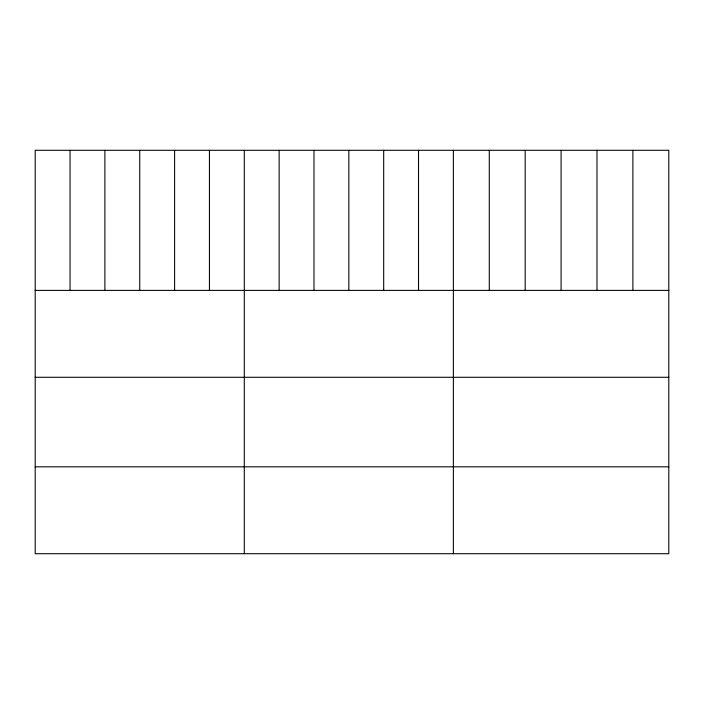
<?xml version="1.0" encoding="UTF-8"?>
<svg xmlns="http://www.w3.org/2000/svg" width="704" height="704" viewBox="0 0 704 704"><rect width="100%" height="100%" fill="white"/><g stroke="black" fill="none" stroke-linecap="round" stroke-linejoin="round"><path stroke-width="1.06" d="M668.8 290.391L668.8 553.714L35.2 553.714L35.2 150.286L668.8 150.286L668.8 290.391L35.2 290.391M35.2 377.282L668.8 377.282M35.2 466.822L668.8 466.822M632.896 150.286L632.896 290.391M596.992 150.286L596.992 290.391M561.088 150.286L561.088 290.391M525.184 150.286L525.184 290.391M489.28 150.286L489.28 290.391M453.376 150.286L453.376 553.714M418.528 150.286L418.528 290.391M383.68 150.286L383.68 290.391M348.832 150.286L348.832 290.391M313.984 150.286L313.984 290.391M279.136 150.286L279.136 290.391M244.288 150.286L244.288 553.714M209.44 150.286L209.44 290.391M174.592 150.286L174.592 290.391M139.744 150.286L139.744 290.391M104.896 150.286L104.896 290.391M70.048 150.286L70.048 290.391"/></g></svg>
